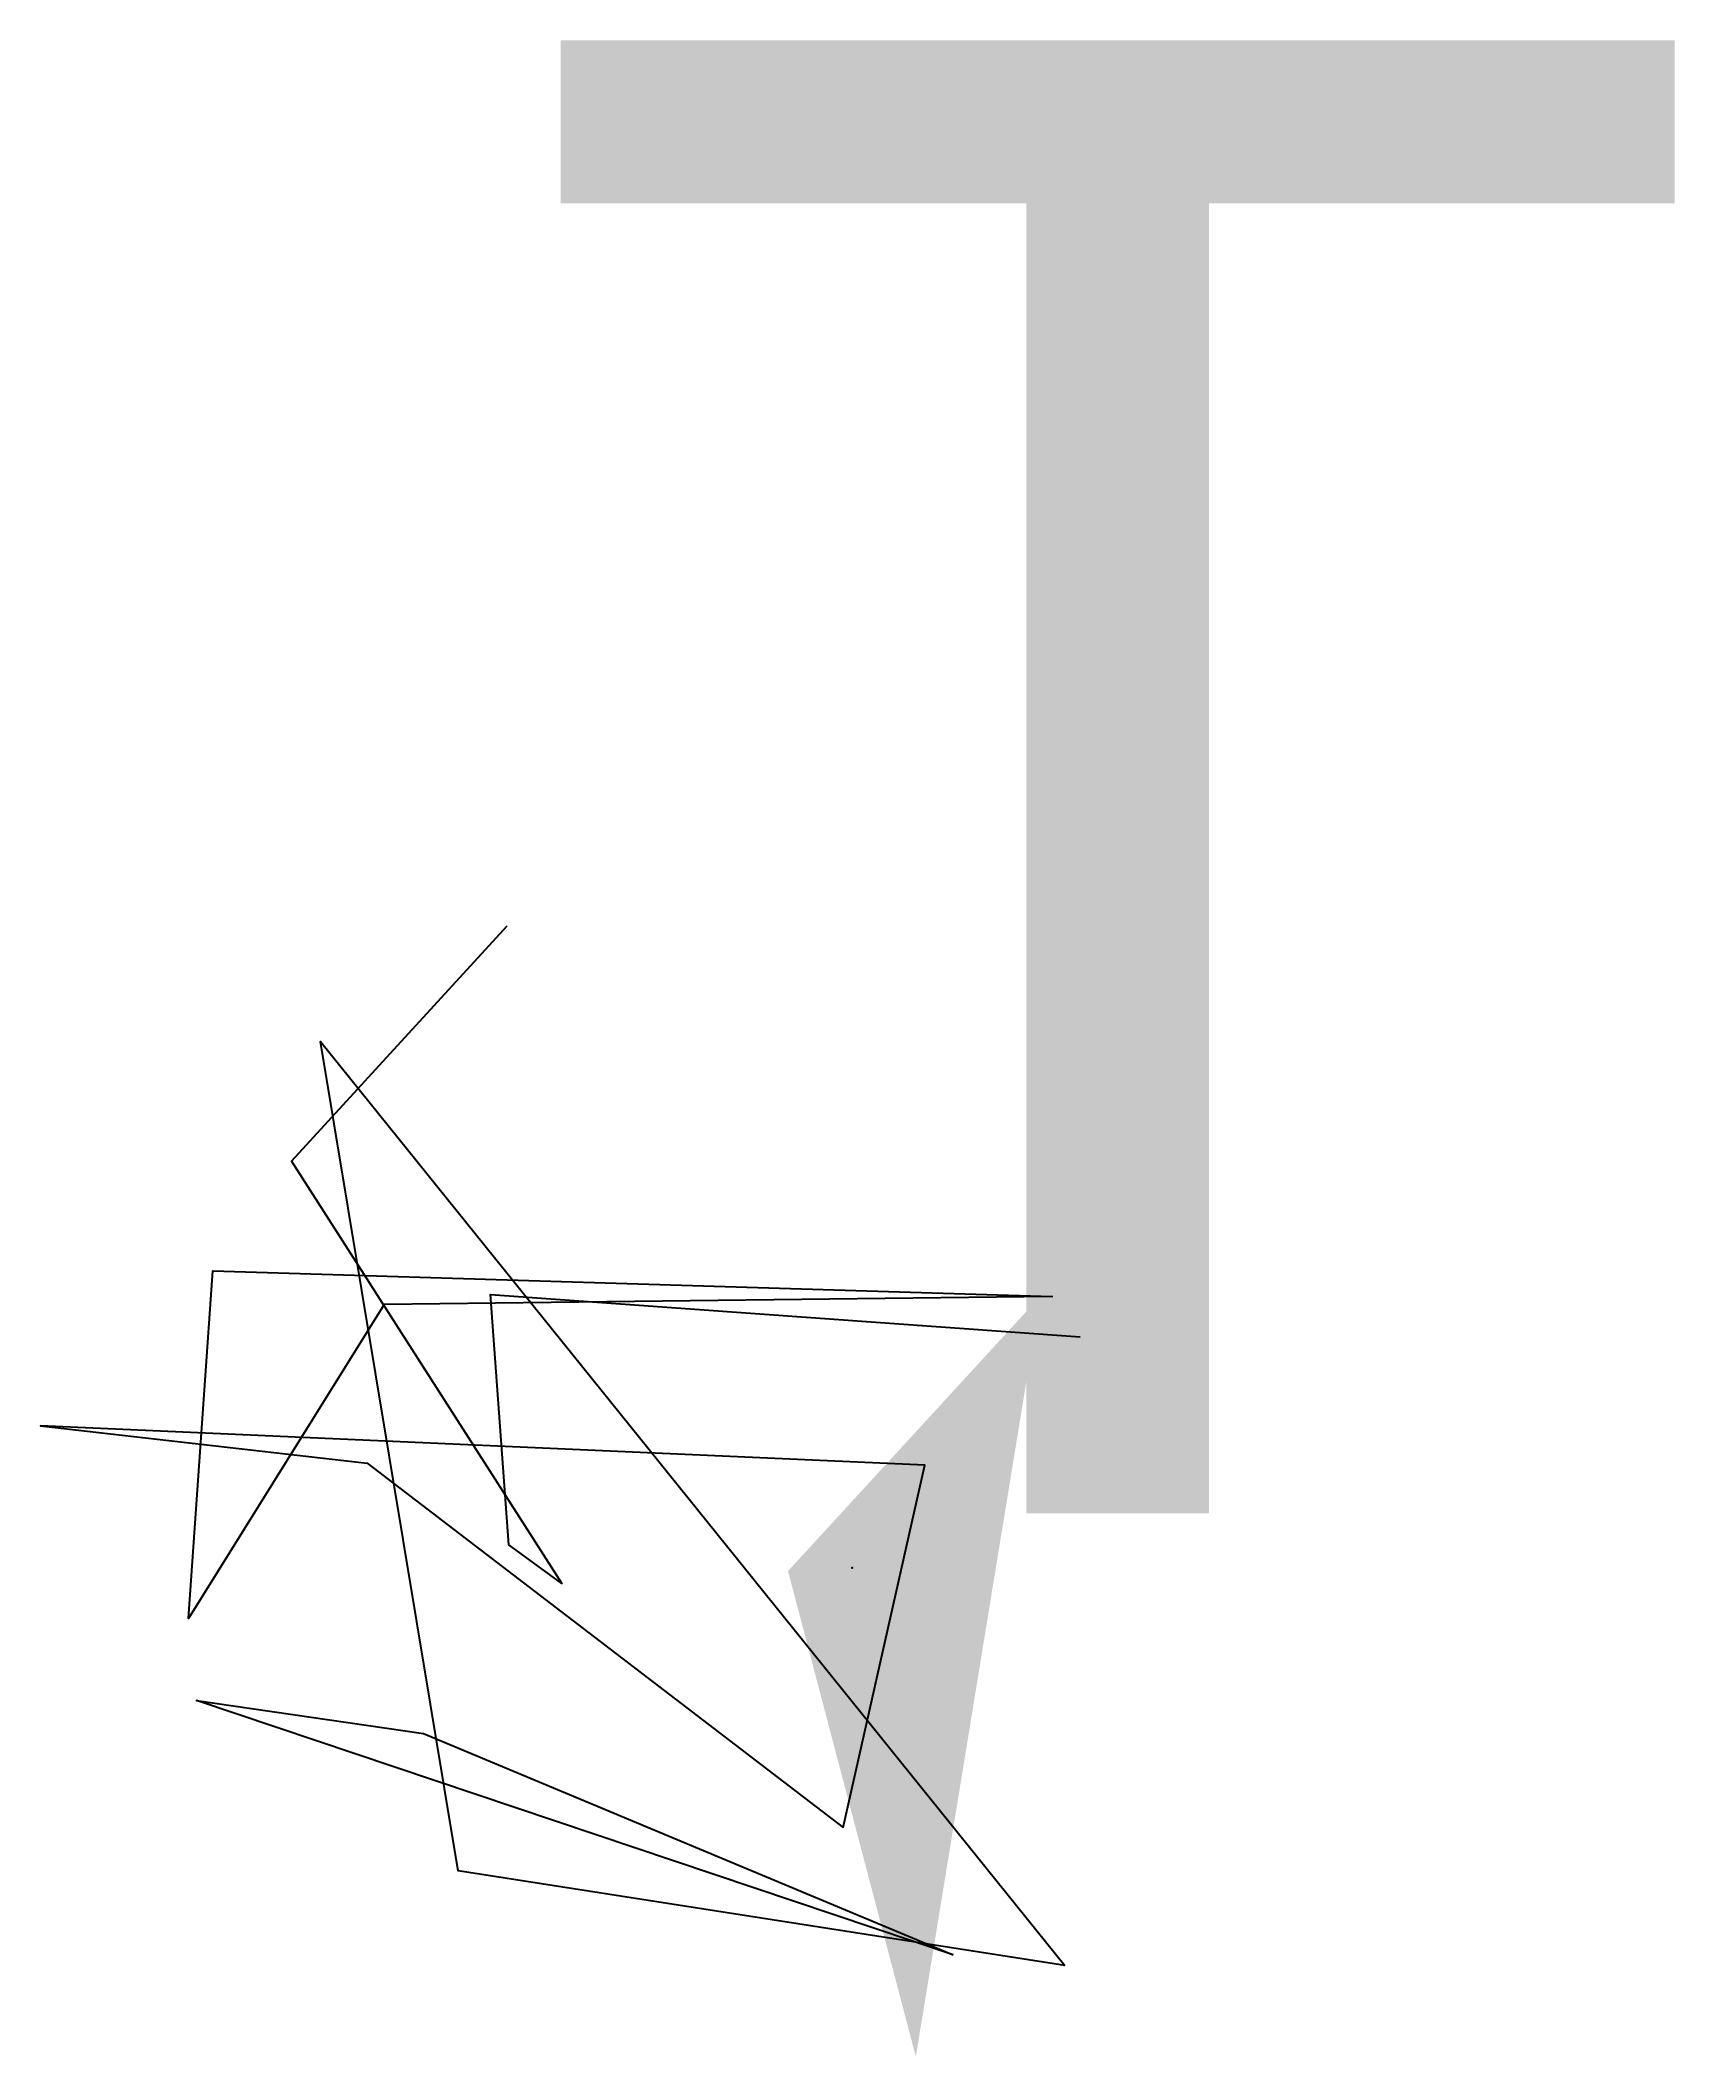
# Model space of a CAD drawing. Header units: metres. Extents: x -0.81 to 1.97, y -0.92 to 2.5.
import ezdxf

# ---------------------------------------------------------------- set-up
doc = ezdxf.new("R2010")
doc.units = ezdxf.units.M

msp = doc.modelspace()

# ---------------------------------------------------------------- linework, layer by layer
msp.add_lwpolyline([(-0.0166, 0.9964), (-0.3819, 0.5976), (0.077, -0.1191), (-0.013, -0.0533, 0), (-0.0439, 0.3713, 0), (0.9565, 0.2996)], format="xyb")
msp.add_solid([(0.8889, 0.3683), (0.6777, -0.9223), (0.4608, -0.0981)])
for points in [[(0.9305, -0.7673, 0.7029), (0.9305, -0.7673, 0.7029), (-0.0991, -0.6067, 0.0189), (-0.3326, 0.8006, 0.7406)], [(-0.2247, 0.3544, 0.1085), (-0.5567, -0.1786, 0.647), (-0.5154, 0.4117, -0.9037), (0.9093, 0.3681, -0.3526)], [(0.5543, -0.5336, 0.2104), (0.693, 0.0819, -0.3605), (-0.808, 0.1482, -0.6248), (-0.2536, 0.0849, 0.8822)], [(0.7411, -0.7497, -0.2378), (-0.5428, -0.318, 0.919), (-0.1578, -0.3736, -0.4549)]]:
    msp.add_3dface(points)
at = {"layer": 'MUROS'}
msp.add_point((0.5695, -0.0928, -0.7254), dxfattribs=at)

# ---------------------------------------------------------------- texts
msp.add_text('T', height=2.5).set_placement((0, 0))
msp.add_text('T', height=2.5, dxfattribs=at).set_placement((0, 0))

doc.saveas('drawing.dxf')
